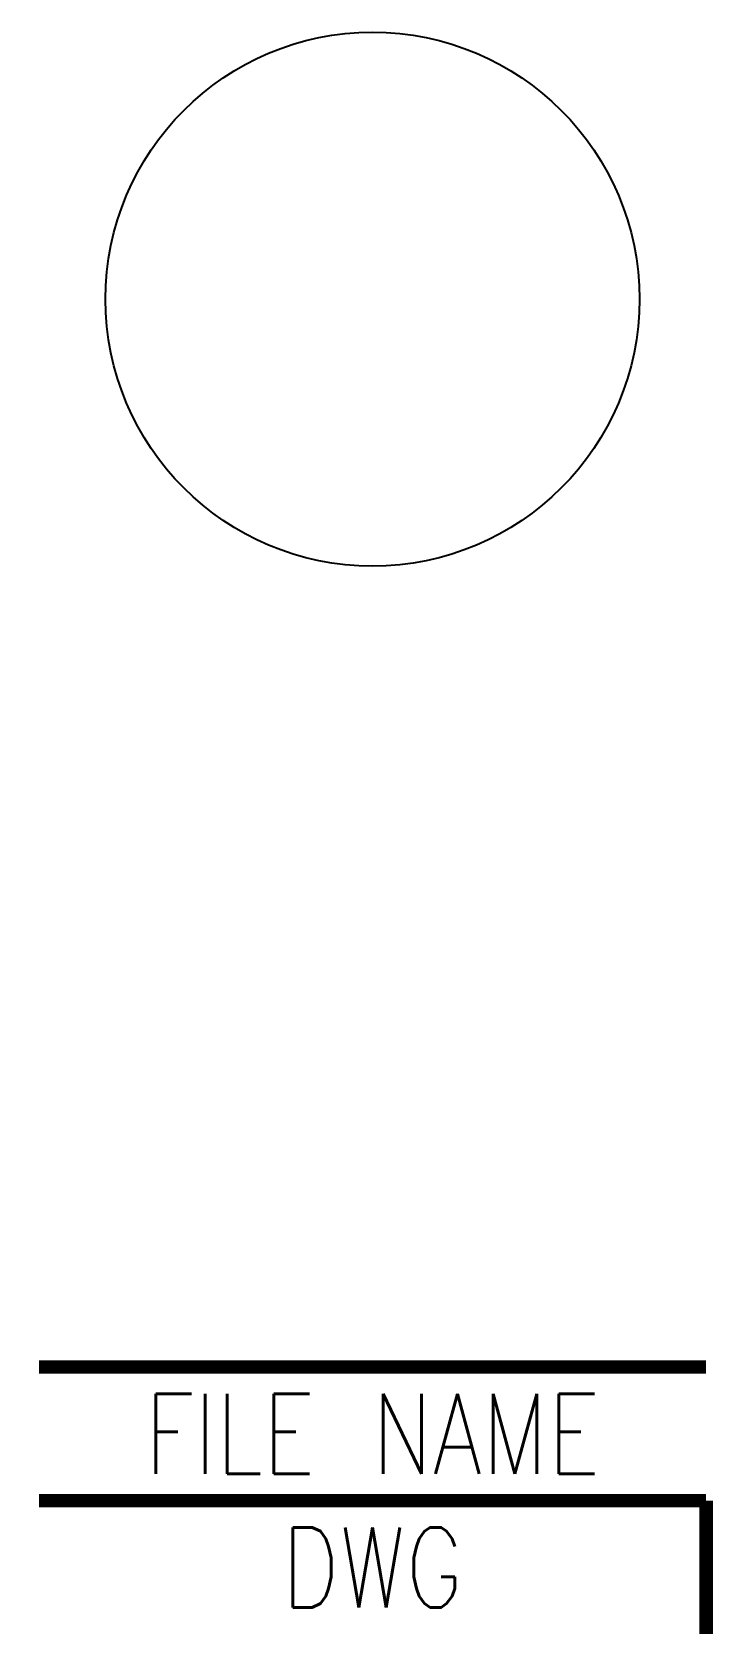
# Model space of a CAD drawing. Extents: x -0.2 to 25.2, y -0.2 to 60.
import ezdxf
from ezdxf.enums import TextEntityAlignment as Align

# ---------------------------------------------------------------- set-up
doc = ezdxf.new("R2010")
doc.units = 0
doc.header["$MEASUREMENT"] = 0
doc.layers.get('0').update_dxf_attribs({"linetype": 'CONTINUOUS'})
doc.styles.get("Standard").update_dxf_attribs({"font": 'txt.shx', "width": 0.7, "height": 2, "bigfont": 'hztxt.shx'})

msp = doc.modelspace()

# ---------------------------------------------------------------- linework, layer by layer
at = {"const_width": 0.5}
for points in [[(0, 10), (25, 10)], [(0, 5), (25, 5)], [(25, 5), (25, 0)]]:
    msp.add_lwpolyline(points, dxfattribs=at)
msp.add_circle((12.5, 50), 10)

# ---------------------------------------------------------------- texts
at = {"width": 0.8}
for s, p in [('FILE NAME', (12.5, 7.5)), ('DWG', (12.5, 2.5))]:
    msp.add_text(s, height=3, dxfattribs=at).set_placement(p, align=Align.MIDDLE)

doc.saveas('drawing.dxf')
